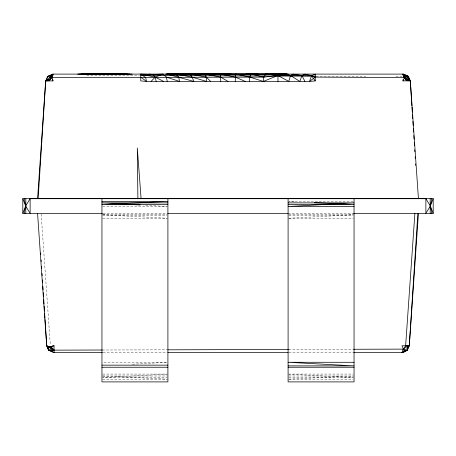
<?xml version="1.0" encoding="UTF-8"?>
<svg xmlns="http://www.w3.org/2000/svg" width="456" height="456" viewBox="0 0 456 456"><rect width="100%" height="100%" fill="white"/><g stroke="black" fill="none" stroke-linecap="round" stroke-linejoin="round"><path stroke-width="0.34" stroke-dasharray="2.28 1.71" d="M167.198 374.114L102.657 377.671L167.198 377.705M288.802 218.259L353.343 214.747M132.445 364.219L167.198 362.326L102.657 362.286M288.802 379.135L353.343 376.029M102.383 350.014L167.101 349.82M288.705 349.461L352.705 349.267M353.343 201.421L288.802 201.421L295.898 201.791M102.657 206.511L167.198 206.511L143.794 205.183M103.119 213.345L167.905 213.345M288.095 213.345L354.05 213.345M102.657 214.708L167.198 214.708M288.802 214.708L353.343 214.708M102.657 215.437L167.198 215.437M288.802 215.437L353.343 215.437M102.657 218.299L167.198 218.299M288.802 218.299L353.343 218.299M103.124 352.585L167.164 352.585M288.836 352.585L352.876 352.585M102.657 374.074L167.198 374.074M288.802 374.074L353.343 374.074M102.657 375.995L167.198 375.995M288.802 375.995L353.343 375.995M288.802 377.705L353.343 377.705L288.802 374.114M102.657 379.17L167.198 379.17M288.802 379.17L353.343 379.17M86.686 75.24L139.405 75.457M316.082 76.175L365.951 76.38M395.871 76.5L402.996 76.528M102.657 376.029L167.198 379.135M102.657 214.747L167.198 218.259M41.16 214.052L50.331 345.243"/><path stroke-width="0.68" d="M25.821 198.685L25.821 213.345M430.179 213.345L430.179 198.685M235.21 81.43L235.723 74.1L249.785 77.121L263.363 81.43L277.955 75.502L279.978 74.1M38.139 198.685L45.691 80.917L47.549 76.528L53.004 74.1L402.996 74.1L407.527 75.673L408.451 76.528L410.309 80.917L418.431 198.685M417.861 213.345L409.283 345.768L407.425 350.157L401.97 352.585L353.588 352.585M249.495 81.43L249.785 77.121L251.022 74.1L263.842 77.121L277.955 75.502L311.613 75.753L315.244 77.115L404.221 77.566L408.451 76.528L409.317 80.729L410.309 80.917L411.899 105.746M37.569 198.685L45.691 80.917L53.004 80.917L52.594 78.979M418.431 213.345L409.283 345.768L407.772 348.093M406.262 350.425L405.509 351.587L401.97 352.585L403.195 349.119L405.618 345.956L414.892 213.345M263.363 81.43L263.842 77.121L265.871 74.1L277.955 75.502L288.768 81.43L290.546 75.502L293.077 74.1L301.918 75.502L304.91 74.1L311.613 75.753L315.244 74.1L315.244 80.917L309.464 81.43L146.536 81.43L140.756 80.917L140.756 74.1L152.663 74.459L162.923 74.1L166.406 77.121L179.464 81.43L178.803 77.121L176.022 74.1L192.158 77.121L206.505 81.43L206.215 77.121L204.978 74.1L220.693 77.121L228 81.43M24.202 213.345L25.667 206.015L30.13 198.685L425.87 198.685L430.333 206.015L433.2 213.345L353.594 213.345M431.798 198.685L430.333 206.015L425.87 213.345L425.87 198.685M263.842 77.121L51.779 77.566L46.683 80.729L47.549 76.528L53.004 74.1L51.779 77.566L49.356 80.729L45.691 80.917M353.417 349.267L403.195 349.119L407.425 350.157L404.387 351.32L401.97 345.768L409.283 345.768L408.291 345.956L407.425 350.157L404.569 351.342L405.509 351.587L406.125 350.333M403.702 76.505L406.53 76.403L407.527 75.673L410.309 80.917L406.644 80.729L404.221 77.566L402.996 74.1L406.53 76.403L409.317 80.729L402.996 80.917L405.412 75.365L408.451 76.528L402.996 74.1L402.996 75.314M102.406 213.345L22.8 213.345L25.667 206.015L24.202 198.685M22.8 213.345L22.8 198.685L433.2 198.685L430.333 206.015L431.798 213.345M49.356 80.729L51.779 75.097L53.004 74.1M406.746 349.085L408.291 345.956L405.618 345.956M46.683 80.729L51.779 75.097L53.204 75.103M151.061 81.43L155.211 77.121L162.923 74.1M315.244 77.115L309.464 81.43L311.613 75.753L315.244 80.917M408.291 345.956L403.195 349.119L405.509 351.587M401.97 352.585L404.387 351.32M37.569 213.345L46.717 345.768L47.834 346.771L50.491 346.714L54.03 345.768L54.03 352.585L102.412 352.585M45.019 319.565L46.717 345.768L48.575 350.088L54.03 352.585L48.575 350.157L47.834 346.771L50.587 346.326M51.961 346.104L54.03 345.768M228.325 74.1L180.359 74.1M77.537 74.1L108.368 74.1M201.056 74.248L205.052 74.1M231.283 74.1L212.154 74.248L217.387 74.1M79.099 74.1L112.906 74.1M212.154 74.248L220.465 74.1M275.874 74.248L286.471 74.1L290.546 75.502L299.82 81.43L301.918 75.502L304.939 81.43M81.008 74.1L117.209 74.1M258.13 74.1L246.194 74.1M265.13 74.248L284.886 74.1L182.354 74.1M287.958 74.1L273.355 74.248L287.291 74.1M269.912 74.248L285.279 74.1M83.608 74.1L121.159 74.1M281.7 74.1L171.348 74.1L193.39 74.248L176.369 74.1M86.817 74.1L124.648 74.1M90.55 74.1L127.56 74.1M94.694 74.1L129.823 74.1M99.129 74.1L132.154 74.1M102.383 350.014L48.575 350.157L46.717 345.768L47.709 345.956M167.808 349.82L288.705 349.461M177.663 74.248L276.028 74.248M101.95 201.421L167.905 201.421L101.95 204.59L167.905 204.59M167.905 202.88L101.95 202.88L140.249 204.989M288.095 202.88L354.05 202.88L288.095 206.511L354.05 206.511M288.095 204.59L354.05 204.59L314.338 202.681M167.871 213.345L288.129 213.345M167.876 352.585L288.124 352.585M354.05 362.286L288.095 362.286L354.05 365.877L288.095 365.877M101.95 365.148L167.905 365.148M101.95 367.245L167.905 367.245M288.095 367.245L354.05 367.245M140.83 75.462L315.37 76.175M167.905 74.1L183.477 74.248M166.001 74.1L180.291 74.248M165.653 74.1L181.927 74.248L168.669 74.1M210.7 81.43L206.215 77.121L190.129 74.1L192.158 77.121L193.857 81.43L167.147 74.1L180.981 74.248M167.147 74.1L180.57 74.248M47.851 346.64L48.575 350.088L54.03 350.157L50.838 346.48M189.571 74.1L199.597 74.248M174.152 74.1L184.429 74.248L177.082 74.1M172.077 74.1L181.283 74.248M177.008 74.1L185.085 74.248M187.057 74.1L188.704 74.248M148.952 74.1L152.663 74.459L155.211 77.121L163.647 81.43M103.734 74.1L104.891 74.248M53.004 80.917L51.779 77.566L47.549 76.528L51.779 75.097L52.189 77.041M245.299 81.43L235.307 77.121L220.276 74.1L220.79 81.43M402.996 74.1L405.412 75.365M47.834 346.771L54.03 350.157L48.575 350.088M404.221 77.566L409.317 80.729L403.571 76.91M48.285 346.338L54.03 350.157L50.491 346.714M140.756 77.144L146.536 81.43L145.652 77.588L140.756 74.1L155.211 77.121L156.18 81.43M403.908 77.583L406.644 80.729M406.53 76.403L410.309 80.917M50.587 75.365L51.779 77.566M22.8 198.685L25.667 206.015L30.13 213.345L30.13 198.685M166.406 77.121L167.232 81.43M141.098 198.685L137.29 148.006L137.9 198.685M411.99 107.166L412.309 112.13M412.446 114.262L412.72 118.52M412.902 121.359L413.176 125.611M413.353 128.449L413.581 131.995M413.809 135.546L414.037 139.091M414.265 142.637L414.447 145.475M414.721 149.733L414.857 151.859M415.177 156.83L415.268 158.249M415.633 163.921L415.718 165.34M40.709 253L40.801 254.414M41.165 260.08L41.262 261.499M41.581 266.452L41.718 268.578M42.037 273.537L42.174 275.663M42.454 279.91L42.636 282.743M42.864 286.282L43.092 289.822M43.28 292.655L43.554 296.907M43.736 299.74L44.01 303.987M44.146 306.113L44.471 311.066M44.608 313.192L44.927 318.151M277.955 75.502L277.983 81.43M433.2 198.685L433.2 213.345M402.996 79.663L402.996 80.917M354.05 198.833L354.05 381.9L288.095 381.9L288.095 198.833M167.905 198.685L167.905 381.9L101.95 381.9L101.95 198.685"/></g></svg>
